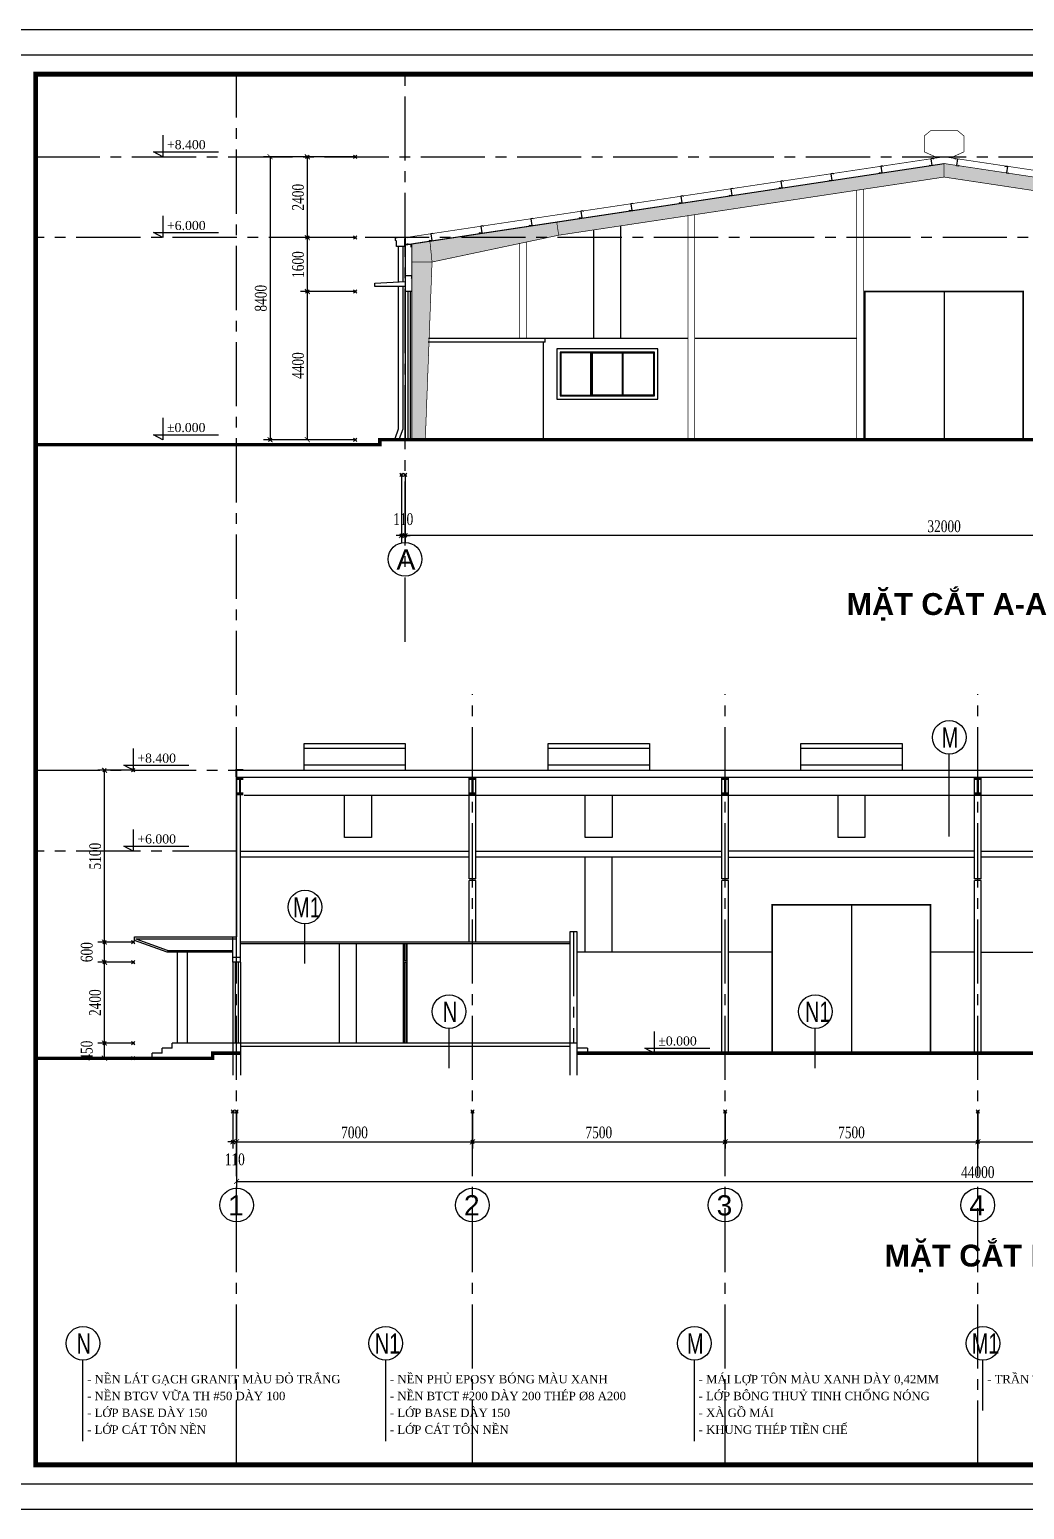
# Model space of a CAD drawing. Extents: x -32628 to 190565, y 82974 to 183560.
# Drawn here: x 100781 to 130309, y 139517 to 183460 of the extents above; entities that cross this region are included whole.
import ezdxf
from ezdxf.enums import TextEntityAlignment as Align

# ---------------------------------------------------------------- set-up
doc = ezdxf.new("R2010")
doc.units = 0
doc.header["$LTSCALE"] = 100
doc.header["$MEASUREMENT"] = 0
doc.header["$PDMODE"] = 35
doc.header["$PDSIZE"] = 50
doc.linetypes.add('CENTER2', pattern=[28.575, 19.05, -3.175, 3.175, -3.175])
doc.layers.get('0').update_dxf_attribs({"linetype": 'CONTINUOUS'})
for name, color, linetype in [('DWGshare.com_BH_DWGshare.com', 137, 'CONTINUOUS'), ('DWGshare.com_CUA_DWGshare.com', 13, 'CONTINUOUS'), ('DWGshare.com_DIM_DWGshare.com', 8, 'CONTINUOUS'), ('DWGshare.com_TEXT_DWGshare.com', 2, 'CONTINUOUS'), ('DWGshare.com_THAY_DWGshare.com', 9, 'CONTINUOUS'), ('DWGshare.com_WALLS_BLINE_DWGshare.com', 251, 'CENTER2'), ('DWGshare.com_WALLS_DWGshare.com', 31, 'CONTINUOUS')]:
    doc.layers.add(name, color=color, linetype=linetype)
doc.layers.add('DWGshare.com_DEFPOINTS_DWGshare.com', color=7, linetype='CONTINUOUS', plot=False)
doc.styles.add('1', font='vntimeh.shx', dxfattribs={"width": 0.75})
doc.styles.add('VHARIAL', font='')
doc.styles.add('VHAVANB', font='')
doc.styles.get('VHARIAL').set_extended_font_data('.VnArialH')
doc.styles.get('VHAVANB').set_extended_font_data('.VnArialH', bold=True)
doc.dimstyles.new('D2-100', dxfattribs={"dimtxt": 350, "dimasz": 150, "dimexe": 200, "dimexo": 0, "dimgap": 100, "dimtad": 1, "dimdec": 0, "dimzin": 0, "dimdsep": 46, "dimtxsty": '1', "dimblk1": 'ARCHTICK', "dimblk2": 'ARCHTICK', "dimsah": 1, "dimcen": 0.09, "dimclrd": 256, "dimclre": 256, "dimclrt": 2, "dimadec": 0, "dimazin": 0, "dimtfac": 1, "dimtdec": 0, "dimtmove": 2, "dimatfit": 3, "dimldrblk": 'ARCHTICK', "dimfxl": 1, "dimtolj": 1, "dimtzin": 0, "dimarcsym": 0})

# ---------------------------------------------------------------- blocks, each defined once
blk = doc.blocks.new('_ARCHTICK')
at = {"color": 0, "linetype": 'ByBlock', "const_width": 0.15}
blk.add_lwpolyline([(-0.5, -0.5), (0.5, 0.5)], dxfattribs=at)
blk = doc.blocks.new('*D42')
at = {"linetype": 'ByBlock', "transparency": 16777216}
for p, q in [((110444, 175682), (108825, 175682)), ((109025, 171282), (109025, 175682)), ((110444, 171282), (108825, 171282))]:
    blk.add_line(p, q, dxfattribs=at)
at = {"layer": 'DWGshare.com_DEFPOINTS_DWGshare.com', "color": 0, "linetype": 'ByBlock', "transparency": 16777216}
for p in [(109025, 175682), (110444, 175682), (110444, 171282)]:
    blk.add_point(p, dxfattribs=at)
at = {"linetype": 'ByBlock', "transparency": 16777216, "xscale": 150, "yscale": 150, "zscale": 150}
for p, rotation in [((109025, 175682), 90), ((109025, 171282), 270)]:
    blk.add_blockref('_ARCHTICK', p, dxfattribs=dict(at, rotation=rotation))
at = {"color": 2, "linetype": 'ByBlock', "transparency": 16777216, "insert": (108750, 173482), "char_height": 350, "attachment_point": 5, "rotation": 90, "style": '1'}
blk.add_mtext('\\A1;4400', dxfattribs=at)
blk = doc.blocks.new('*D43')
at = {"linetype": 'ByBlock', "transparency": 16777216}
for p, q in [((110444, 177282), (108825, 177282)), ((109025, 175682), (109025, 177282))]:
    blk.add_line(p, q, dxfattribs=at)
at = {"layer": 'DWGshare.com_DEFPOINTS_DWGshare.com', "color": 0, "linetype": 'ByBlock', "transparency": 16777216}
for p in [(109025, 177282), (110444, 177282), (110444, 175682)]:
    blk.add_point(p, dxfattribs=at)
at = {"linetype": 'ByBlock', "transparency": 16777216, "xscale": 150, "yscale": 150, "zscale": 150}
for p, rotation in [((109025, 177282), 90), ((109025, 175682), 270)]:
    blk.add_blockref('_ARCHTICK', p, dxfattribs=dict(at, rotation=rotation))
at = {"color": 2, "linetype": 'ByBlock', "transparency": 16777216, "insert": (108750, 176482), "char_height": 350, "attachment_point": 5, "rotation": 90, "style": '1'}
blk.add_mtext('\\A1;1600', dxfattribs=at)
blk = doc.blocks.new('*D44')
at = {"linetype": 'ByBlock', "transparency": 16777216}
for p, q in [((110444, 179682), (108825, 179682)), ((109025, 177282), (109025, 179682))]:
    blk.add_line(p, q, dxfattribs=at)
at = {"layer": 'DWGshare.com_DEFPOINTS_DWGshare.com', "color": 0, "linetype": 'ByBlock', "transparency": 16777216}
for p in [(109025, 179682), (110444, 179682), (110444, 177282)]:
    blk.add_point(p, dxfattribs=at)
at = {"linetype": 'ByBlock', "transparency": 16777216, "xscale": 150, "yscale": 150, "zscale": 150}
for p, rotation in [((109025, 179682), 90), ((109025, 177282), 270)]:
    blk.add_blockref('_ARCHTICK', p, dxfattribs=dict(at, rotation=rotation))
at = {"color": 2, "linetype": 'ByBlock', "transparency": 16777216, "insert": (108750, 178482), "char_height": 350, "attachment_point": 5, "rotation": 90, "style": '1'}
blk.add_mtext('\\A1;2400', dxfattribs=at)
blk = doc.blocks.new('*D45')
at = {"linetype": 'ByBlock', "transparency": 16777216}
for p, q in [((110444, 179682), (107720, 179682)), ((107920, 179682), (107920, 171282)), ((110444, 171282), (107720, 171282))]:
    blk.add_line(p, q, dxfattribs=at)
at = {"layer": 'DWGshare.com_DEFPOINTS_DWGshare.com', "color": 0, "linetype": 'ByBlock', "transparency": 16777216}
for p in [(110444, 179682), (107920, 171282), (110444, 171282)]:
    blk.add_point(p, dxfattribs=at)
at = {"linetype": 'ByBlock', "transparency": 16777216, "xscale": 150, "yscale": 150, "zscale": 150}
for p, rotation in [((107920, 179682), 90), ((107920, 171282), 270)]:
    blk.add_blockref('_ARCHTICK', p, dxfattribs=dict(at, rotation=rotation))
at = {"color": 2, "linetype": 'ByBlock', "transparency": 16777216, "insert": (107645, 175482), "char_height": 350, "attachment_point": 5, "rotation": 90, "style": '1'}
blk.add_mtext('\\A1;8400', dxfattribs=at)
blk = doc.blocks.new('*D49')
at = {"linetype": 'ByBlock', "transparency": 16777216}
for p, q in [((103858, 153365), (102802, 153365)), ((103002, 152915), (103002, 153365)), ((103858, 152915), (102802, 152915))]:
    blk.add_line(p, q, dxfattribs=at)
at = {"layer": 'DWGshare.com_DEFPOINTS_DWGshare.com', "color": 0, "linetype": 'ByBlock', "transparency": 16777216}
for p in [(103002, 153365), (103858, 153365), (103858, 152915)]:
    blk.add_point(p, dxfattribs=at)
at = {"linetype": 'ByBlock', "transparency": 16777216, "xscale": 150, "yscale": 150, "zscale": 150}
for p, rotation in [((103002, 153365), 90), ((103002, 152915), 270)]:
    blk.add_blockref('_ARCHTICK', p, dxfattribs=dict(at, rotation=rotation))
at = {"color": 2, "linetype": 'ByBlock', "transparency": 16777216, "insert": (102477, 153140), "char_height": 350, "attachment_point": 5, "rotation": 90, "style": '1'}
blk.add_mtext('\\A1;450', dxfattribs=at)
blk = doc.blocks.new('*D50')
at = {"linetype": 'ByBlock', "transparency": 16777216}
for p, q in [((103858, 155765), (102802, 155765)), ((103002, 153365), (103002, 155765))]:
    blk.add_line(p, q, dxfattribs=at)
at = {"layer": 'DWGshare.com_DEFPOINTS_DWGshare.com', "color": 0, "linetype": 'ByBlock', "transparency": 16777216}
for p in [(103002, 155765), (103858, 155765), (103858, 153365)]:
    blk.add_point(p, dxfattribs=at)
at = {"linetype": 'ByBlock', "transparency": 16777216, "xscale": 150, "yscale": 150, "zscale": 150}
for p, rotation in [((103002, 155765), 90), ((103002, 153365), 270)]:
    blk.add_blockref('_ARCHTICK', p, dxfattribs=dict(at, rotation=rotation))
at = {"color": 2, "linetype": 'ByBlock', "transparency": 16777216, "insert": (102727, 154565), "char_height": 350, "attachment_point": 5, "rotation": 90, "style": '1'}
blk.add_mtext('\\A1;2400', dxfattribs=at)
blk = doc.blocks.new('*D51')
at = {"linetype": 'ByBlock', "transparency": 16777216}
for p, q in [((103858, 156365), (102802, 156365)), ((103002, 155765), (103002, 156365))]:
    blk.add_line(p, q, dxfattribs=at)
at = {"layer": 'DWGshare.com_DEFPOINTS_DWGshare.com', "color": 0, "linetype": 'ByBlock', "transparency": 16777216}
for p in [(103002, 156365), (103858, 156365), (103858, 155765)]:
    blk.add_point(p, dxfattribs=at)
at = {"linetype": 'ByBlock', "transparency": 16777216, "xscale": 150, "yscale": 150, "zscale": 150}
for p, rotation in [((103002, 156365), 90), ((103002, 155765), 270)]:
    blk.add_blockref('_ARCHTICK', p, dxfattribs=dict(at, rotation=rotation))
at = {"color": 2, "linetype": 'ByBlock', "transparency": 16777216, "insert": (102477, 156065), "char_height": 350, "attachment_point": 5, "rotation": 90, "style": '1'}
blk.add_mtext('\\A1;600', dxfattribs=at)
blk = doc.blocks.new('*D52')
at = {"linetype": 'ByBlock', "transparency": 16777216}
for p, q in [((103858, 161465), (102802, 161465)), ((103002, 156365), (103002, 161465))]:
    blk.add_line(p, q, dxfattribs=at)
at = {"layer": 'DWGshare.com_DEFPOINTS_DWGshare.com', "color": 0, "linetype": 'ByBlock', "transparency": 16777216}
for p in [(103002, 161465), (103858, 161465), (103858, 156365)]:
    blk.add_point(p, dxfattribs=at)
at = {"linetype": 'ByBlock', "transparency": 16777216, "xscale": 150, "yscale": 150, "zscale": 150}
for p, rotation in [((103002, 161465), 90), ((103002, 156365), 270)]:
    blk.add_blockref('_ARCHTICK', p, dxfattribs=dict(at, rotation=rotation))
at = {"color": 2, "linetype": 'ByBlock', "transparency": 16777216, "insert": (102727, 158915), "char_height": 350, "attachment_point": 5, "rotation": 90, "style": '1'}
blk.add_mtext('\\A1;5100', dxfattribs=at)
blk = doc.blocks.new('*D54')
at = {"linetype": 'ByBlock', "transparency": 16777216}
for p, q in [((113926, 151337), (113926, 150235)), ((121426, 151337), (121426, 150235)), ((113926, 150435), (121426, 150435))]:
    blk.add_line(p, q, dxfattribs=at)
at = {"layer": 'DWGshare.com_DEFPOINTS_DWGshare.com', "color": 0, "linetype": 'ByBlock', "transparency": 16777216}
for p in [(113926, 151337), (121426, 151337), (121426, 150435)]:
    blk.add_point(p, dxfattribs=at)
at = {"linetype": 'ByBlock', "transparency": 16777216, "xscale": 150, "yscale": 150, "zscale": 150, "rotation": 180}
blk.add_blockref('_ARCHTICK', (113926, 150435), dxfattribs=at)
at = {"linetype": 'ByBlock', "transparency": 16777216, "xscale": 150, "yscale": 150, "zscale": 150}
blk.add_blockref('_ARCHTICK', (121426, 150435), dxfattribs=at)
at = {"color": 2, "linetype": 'ByBlock', "transparency": 16777216, "insert": (117676, 150710), "char_height": 350, "attachment_point": 5, "style": '1'}
blk.add_mtext('\\A1;7500', dxfattribs=at)
blk = doc.blocks.new('*D53')
at = {"linetype": 'ByBlock', "transparency": 16777216}
for p, q in [((105926, 151438), (105926, 150335)), ((112926, 151438), (112926, 150335)), ((105926, 150535), (112926, 150535))]:
    blk.add_line(p, q, dxfattribs=at)
at = {"layer": 'DWGshare.com_DEFPOINTS_DWGshare.com', "color": 0, "linetype": 'ByBlock', "transparency": 16777216}
for p in [(105926, 151438), (112926, 151438), (112926, 150535)]:
    blk.add_point(p, dxfattribs=at)
at = {"linetype": 'ByBlock', "transparency": 16777216, "xscale": 150, "yscale": 150, "zscale": 150, "rotation": 180}
blk.add_blockref('_ARCHTICK', (105926, 150535), dxfattribs=at)
at = {"linetype": 'ByBlock', "transparency": 16777216, "xscale": 150, "yscale": 150, "zscale": 150}
blk.add_blockref('_ARCHTICK', (112926, 150535), dxfattribs=at)
at = {"color": 2, "linetype": 'ByBlock', "transparency": 16777216, "insert": (109426, 150810), "char_height": 350, "attachment_point": 5, "style": '1'}
blk.add_mtext('\\A1;7000', dxfattribs=at)
blk = doc.blocks.new('*D56')
at = {"linetype": 'ByBlock', "transparency": 16777216}
for p, q in [((128926, 151337), (128926, 150235)), ((136426, 151337), (136426, 150235)), ((128926, 150435), (136426, 150435))]:
    blk.add_line(p, q, dxfattribs=at)
at = {"layer": 'DWGshare.com_DEFPOINTS_DWGshare.com', "color": 0, "linetype": 'ByBlock', "transparency": 16777216}
for p in [(128926, 151337), (136426, 151337), (136426, 150435)]:
    blk.add_point(p, dxfattribs=at)
at = {"linetype": 'ByBlock', "transparency": 16777216, "xscale": 150, "yscale": 150, "zscale": 150, "rotation": 180}
blk.add_blockref('_ARCHTICK', (128926, 150435), dxfattribs=at)
at = {"linetype": 'ByBlock', "transparency": 16777216, "xscale": 150, "yscale": 150, "zscale": 150}
blk.add_blockref('_ARCHTICK', (136426, 150435), dxfattribs=at)
at = {"color": 2, "linetype": 'ByBlock', "transparency": 16777216, "insert": (132676, 150710), "char_height": 350, "attachment_point": 5, "style": '1'}
blk.add_mtext('\\A1;7500', dxfattribs=at)
blk = doc.blocks.new('*D55')
at = {"linetype": 'ByBlock', "transparency": 16777216}
for p, q in [((121426, 151337), (121426, 150235)), ((128926, 151337), (128926, 150235)), ((121426, 150435), (128926, 150435))]:
    blk.add_line(p, q, dxfattribs=at)
at = {"layer": 'DWGshare.com_DEFPOINTS_DWGshare.com', "color": 0, "linetype": 'ByBlock', "transparency": 16777216}
for p in [(121426, 151337), (128926, 151337), (128926, 150435)]:
    blk.add_point(p, dxfattribs=at)
at = {"linetype": 'ByBlock', "transparency": 16777216, "xscale": 150, "yscale": 150, "zscale": 150, "rotation": 180}
blk.add_blockref('_ARCHTICK', (121426, 150435), dxfattribs=at)
at = {"linetype": 'ByBlock', "transparency": 16777216, "xscale": 150, "yscale": 150, "zscale": 150}
blk.add_blockref('_ARCHTICK', (128926, 150435), dxfattribs=at)
at = {"color": 2, "linetype": 'ByBlock', "transparency": 16777216, "insert": (125176, 150710), "char_height": 350, "attachment_point": 5, "style": '1'}
blk.add_mtext('\\A1;7500', dxfattribs=at)
blk = doc.blocks.new('*D144')
at = {"linetype": 'ByBlock', "transparency": 16777216}
for p, q in [((111926, 170240), (111926, 168234)), ((143926, 170240), (143926, 168234)), ((143926, 168434), (111926, 168434))]:
    blk.add_line(p, q, dxfattribs=at)
at = {"layer": 'DWGshare.com_DEFPOINTS_DWGshare.com', "color": 0, "linetype": 'ByBlock', "transparency": 16777216}
for p in [(111926, 170240), (143926, 170240), (111926, 168434)]:
    blk.add_point(p, dxfattribs=at)
at = {"linetype": 'ByBlock', "transparency": 16777216, "xscale": 150, "yscale": 150, "zscale": 150, "rotation": 180}
blk.add_blockref('_ARCHTICK', (111926, 168434), dxfattribs=at)
at = {"linetype": 'ByBlock', "transparency": 16777216, "xscale": 150, "yscale": 150, "zscale": 150}
blk.add_blockref('_ARCHTICK', (143926, 168434), dxfattribs=at)
at = {"color": 2, "linetype": 'ByBlock', "transparency": 16777216, "insert": (127926, 168709), "char_height": 350, "attachment_point": 5, "style": '1'}
blk.add_mtext('\\A1;32000', dxfattribs=at)
blk = doc.blocks.new('*D146')
at = {"linetype": 'ByBlock', "transparency": 16777216}
for p, q in [((111816, 170240), (111816, 168234)), ((111926, 170240), (111926, 168234)), ((111816, 168434), (111666, 168434)), ((111926, 168434), (111816, 168434)), ((111926, 168434), (111816, 168434)), ((111926, 168434), (112076, 168434))]:
    blk.add_line(p, q, dxfattribs=at)
at = {"layer": 'DWGshare.com_DEFPOINTS_DWGshare.com', "color": 0, "linetype": 'ByBlock', "transparency": 16777216}
for p in [(111816, 170240), (111926, 170240), (111816, 168434)]:
    blk.add_point(p, dxfattribs=at)
at = {"linetype": 'ByBlock', "transparency": 16777216, "xscale": 150, "yscale": 150, "zscale": 150}
blk.add_blockref('_ARCHTICK', (111816, 168434), dxfattribs=at)
at = {"linetype": 'ByBlock', "transparency": 16777216, "xscale": 150, "yscale": 150, "zscale": 150, "rotation": 180}
blk.add_blockref('_ARCHTICK', (111926, 168434), dxfattribs=at)
at = {"color": 2, "linetype": 'ByBlock', "transparency": 16777216, "insert": (111871, 168921), "char_height": 350, "attachment_point": 5, "style": '1'}
blk.add_mtext('\\A1;110', dxfattribs=at)
blk = doc.blocks.new('*D147')
at = {"linetype": 'ByBlock', "transparency": 16777216}
for p, q in [((106926, 151337), (106926, 149055)), ((150926, 151337), (150926, 149055)), ((106926, 149255), (150926, 149255))]:
    blk.add_line(p, q, dxfattribs=at)
at = {"layer": 'DWGshare.com_DEFPOINTS_DWGshare.com', "color": 0, "linetype": 'ByBlock', "transparency": 16777216}
for p in [(106926, 151337), (150926, 151337), (150926, 149255)]:
    blk.add_point(p, dxfattribs=at)
at = {"linetype": 'ByBlock', "transparency": 16777216, "xscale": 150, "yscale": 150, "zscale": 150, "rotation": 180}
blk.add_blockref('_ARCHTICK', (106926, 149255), dxfattribs=at)
at = {"linetype": 'ByBlock', "transparency": 16777216, "xscale": 150, "yscale": 150, "zscale": 150}
blk.add_blockref('_ARCHTICK', (150926, 149255), dxfattribs=at)
at = {"color": 2, "linetype": 'ByBlock', "transparency": 16777216, "insert": (128926, 149530), "char_height": 350, "attachment_point": 5, "style": '1'}
blk.add_mtext('\\A1;44000', dxfattribs=at)
blk = doc.blocks.new('*D149')
at = {"linetype": 'ByBlock', "transparency": 16777216}
for p, q in [((106816, 151337), (106816, 150235)), ((106926, 151337), (106926, 150235)), ((106816, 150435), (106666, 150435)), ((106926, 150435), (106816, 150435)), ((106926, 150435), (106816, 150435)), ((106926, 150435), (107076, 150435))]:
    blk.add_line(p, q, dxfattribs=at)
at = {"layer": 'DWGshare.com_DEFPOINTS_DWGshare.com', "color": 0, "linetype": 'ByBlock', "transparency": 16777216}
for p in [(106816, 151337), (106926, 151337), (106816, 150435)]:
    blk.add_point(p, dxfattribs=at)
at = {"linetype": 'ByBlock', "transparency": 16777216, "xscale": 150, "yscale": 150, "zscale": 150}
blk.add_blockref('_ARCHTICK', (106816, 150435), dxfattribs=at)
at = {"linetype": 'ByBlock', "transparency": 16777216, "xscale": 150, "yscale": 150, "zscale": 150, "rotation": 180}
blk.add_blockref('_ARCHTICK', (106926, 150435), dxfattribs=at)
at = {"color": 2, "linetype": 'ByBlock', "transparency": 16777216, "insert": (106871, 149910), "char_height": 350, "attachment_point": 5, "style": '1'}
blk.add_mtext('\\A1;110', dxfattribs=at)

msp = doc.modelspace()

# ---------------------------------------------------------------- hatches: boundary and pattern name
at = {"layer": 'DWGshare.com_BH_DWGshare.com'}
for points in [[(127926.1, 179482.8), (127926.1, 179080.8), (116485.7, 177354.4), (116426.1, 177749.4)], [(127926.1, 179482.8), (127926.1, 179080.8), (139366.5, 177354.4), (139426.1, 177749.4)], [(116426.1, 177749.4), (112662.7, 177182.2), (112726.5, 176558.4), (116485.7, 177354.4)], [(112666.8, 177155.4), (112126.5, 177101.4), (112126.5, 176558.4), (112726.5, 176558.4)], [(112726.5, 176558.4), (112126.5, 176558.4), (112126.5, 171282.4), (112526.5, 171282.4)]]:
    msp.add_hatch(color=256, dxfattribs=at).paths.add_polyline_path(points)

# ---------------------------------------------------------------- linework, layer by layer
at = {"color": 1}
for points, const_width in [([(106926.1, 161220.3), (107126.1, 161220.3)], 90), ([(106926.1, 161220.3), (107126.1, 161220.3)], 27), ([(107026.1, 160770.3), (107026.1, 161220.3)], 67.5), ([(107026.1, 161220.3), (107026.1, 160770.3)], 27), ([(113826.1, 161220.3), (114026.1, 161220.3)], 90), ([(113826.1, 161220.3), (114026.1, 161220.3)], 27), ([(113926.1, 160770.3), (113926.1, 161220.3)], 67.5), ([(113926.1, 161220.3), (113926.1, 160770.3)], 27), ([(121326.1, 161220.3), (121526.1, 161220.3)], 90), ([(121326.1, 161220.3), (121526.1, 161220.3)], 27), ([(121426.1, 160770.3), (121426.1, 161220.3)], 67.5), ([(121426.1, 161220.3), (121426.1, 160770.3)], 27), ([(128826.1, 161220.3), (129026.1, 161220.3)], 90), ([(128826.1, 161220.3), (129026.1, 161220.3)], 27), ([(128926.1, 160770.3), (128926.1, 161220.3)], 67.5), ([(128926.1, 161220.3), (128926.1, 160770.3)], 27), ([(106926.1, 160770.3), (107126.1, 160770.3)], 90), ([(106926.1, 160770.3), (107126.1, 160770.3)], 27), ([(113826.1, 160770.3), (114026.1, 160770.3)], 90), ([(113826.1, 160770.3), (114026.1, 160770.3)], 27), ([(121326.1, 160770.3), (121526.1, 160770.3)], 90), ([(121326.1, 160770.3), (121526.1, 160770.3)], 27), ([(128826.1, 160770.3), (129026.1, 160770.3)], 90), ([(128826.1, 160770.3), (129026.1, 160770.3)], 27)]:
    msp.add_lwpolyline(points, dxfattribs=dict(at, const_width=const_width))
at = {"layer": 'DWGshare.com_BH_DWGshare.com'}
for p, q in [((117467.8, 172582.4), (117467.8, 173882.4)), ((118371.9, 173857.4), (118371.9, 173882.4)), ((118371.9, 172607.4), (118371.9, 172582.4))]:
    msp.add_line(p, q, dxfattribs=at)
for points in [[(116551.1, 172607.4), (117442.8, 172607.4), (117442.8, 173857.4), (116551.1, 173857.4)], [(117492.8, 173857.4), (118371.9, 173857.4), (118371.9, 172607.4), (117492.8, 172607.4)], [(118396.9, 173857.4), (119301.1, 173857.4), (119301.1, 172607.4), (118396.9, 172607.4)]]:
    msp.add_lwpolyline(points, close=True, dxfattribs=at)
msp.add_lwpolyline([(106896.1, 161265.3, 20, 20, 0), (106896.1, 161495.3, 20, 20, 0), (107129.6, 161495.3, 20, 20, 0)], format="xyseb", dxfattribs=at)
at = {"layer": 'DWGshare.com_CUA_DWGshare.com'}
for p, q in [((111926.1, 175682.4), (111926.1, 171282.4)), ((112012.4, 175682.4), (112012.4, 171282.4)), ((112079.2, 175682.4), (112079.2, 171282.4)), ((111871.1, 156315.3), (111871.1, 153365.3)), ((111901.1, 156315.3), (111901.1, 155815.3)), ((111951.1, 156315.3), (111951.1, 155815.3)), ((111981.1, 156315.3), (111981.1, 153365.3)), ((106816.1, 155765.3), (106816.1, 153365.3)), ((106882.9, 155765.3), (106882.9, 153365.3)), ((106969.2, 155765.3), (106969.2, 153365.3)), ((107036.1, 155765.3), (107036.1, 153365.3)), ((111871.1, 155815.3), (111981.1, 155815.3)), ((111871.1, 155765.3), (111981.1, 155765.3)), ((111901.1, 155765.3), (111901.1, 153365.3)), ((111951.1, 155765.3), (111951.1, 153365.3))]:
    msp.add_line(p, q, dxfattribs=at)
at = {"layer": 'DWGshare.com_DEFPOINTS_DWGshare.com'}
msp.add_lwpolyline([(159688.9, 139517.4), (99636.2, 139517.4), (99636.2, 183459.9), (159688.9, 183459.9)], close=True, dxfattribs=at)
at = {"layer": 'DWGshare.com_DIM_DWGshare.com'}
for p, q in [((128078.1, 159503.3), (128078.1, 161944.6)), ((108954.1, 155727), (108954.1, 156904.2)), ((113232.3, 152623.4), (113232.3, 153801.3)), ((124103, 152623.4), (124103, 153801.3)), ((102364.4, 141544.9), (102364.4, 143950.3)), ((111351.7, 141544.9), (111351.7, 143950.3)), ((120516, 141544.9), (120516, 143950.3)), ((129079.7, 142453.3), (129079.7, 143950.3))]:
    msp.add_line(p, q, dxfattribs=at)
at = {"layer": 'DWGshare.com_TEXT_DWGshare.com'}
for points in [[(104738.5, 180327.2), (104738.5, 179682.4), (104456.1, 179830.2), (106392.4, 179830.2)], [(104738.5, 177927.2), (104738.5, 177282.4), (104456.1, 177430.2), (106392.4, 177430.2)], [(104738.5, 171927.2), (104738.5, 171282.4), (104456.1, 171430.2), (106392.4, 171430.2)], [(103858.2, 162110.1), (103858.2, 161465.3), (103575.8, 161613.1), (105512.1, 161613.1)], [(103858.2, 159710.1), (103858.2, 159065.3), (103575.8, 159213.1), (105512.1, 159213.1)], [(119322.3, 153710.1), (119322.3, 153065.3), (119039.9, 153213.1), (120976.2, 153213.1)]]:
    msp.add_lwpolyline(points, dxfattribs=at)
for centre in [(111926.1, 167733.9), (128078.1, 162444.6), (108954.1, 157404.2), (113232.3, 154301.3), (124103, 154301.3), (106926.1, 148554.6), (113926.1, 148554.6), (121426.1, 148554.6), (128926.1, 148554.6), (102364.4, 144450.3), (111351.7, 144450.3), (120516, 144450.3), (129079.7, 144450.3)]:
    msp.add_circle(centre, 500, dxfattribs=at)
at = {"layer": 'DWGshare.com_THAY_DWGshare.com'}
for p, q in [((112126.5, 177101.4), (127926.1, 179482.8)), ((118326.1, 174282.4), (118326.1, 177632.1)), ((117526.1, 174282.4), (117526.1, 177511.4)), ((127926.1, 175682.4), (127926.1, 171282.4)), ((116086.4, 174182.4), (112613.7, 174182.4)), ((116086.4, 174282.4), (112617.4, 174282.4)), ((115326.1, 174282.4), (112640.2, 174282.4)), ((120326.1, 174282.4), (115526.1, 174282.4)), ((116036.4, 171282.4), (116036.4, 174182.4)), ((116086.4, 174182.4), (116086.4, 174282.4)), ((125326.1, 174282.4), (120526.1, 174282.4)), ((111926.1, 162115.3), (108926.1, 162115.3)), ((119176.1, 162115.3), (116176.1, 162115.3)), ((126676.1, 162115.3), (123676.1, 162115.3)), ((111926.1, 161615.3), (108926.1, 161615.3)), ((119176.1, 161615.3), (116176.1, 161615.3)), ((126676.1, 161615.3), (123676.1, 161615.3)), ((106926.1, 161265.3), (150926.1, 161265.3)), ((107146.1, 160725.3), (150726.1, 160725.3)), ((107036.1, 159065.3), (113826.1, 159065.3)), ((113826.1, 158884.3), (107036.1, 158884.3)), ((114026.1, 159065.3), (121326.1, 159065.3)), ((121326.1, 158884.3), (114026.1, 158884.3)), ((117276.1, 156065.3), (117276.1, 158884.3)), ((118076.1, 156065.3), (118076.1, 158884.3)), ((128826.1, 159065.3), (121526.1, 159065.3)), ((121526.1, 158884.3), (128826.1, 158884.3)), ((129026.1, 159065.3), (136326.1, 159065.3)), ((136326.1, 158884.3), (129026.1, 158884.3)), ((125176.1, 157465.3), (125176.1, 153065.3)), ((103941.1, 156465.3), (106926.1, 156465.3)), ((103941.1, 156450.5), (103941.1, 156465.3)), ((104874.8, 156115.3), (103941.1, 156450.5)), ((104874.8, 156115.3), (106816.1, 156115.3)), ((105166.1, 153365.3), (105166.1, 156065.3)), ((105466.1, 153365.3), (105466.1, 156065.3)), ((109981.1, 153365.3), (109981.1, 156315.3)), ((110481.1, 153365.3), (110481.1, 156315.3)), ((121326.1, 156065.3), (117036.1, 156065.3)), ((122826.1, 156065.3), (121526.1, 156065.3)), ((128826.1, 156065.3), (127526.1, 156065.3)), ((129026.1, 156065.3), (150816.1, 156065.3)), ((117336.1, 153215.3), (117036.1, 153215.3)), ((117336.1, 153215.3), (117336.1, 153065.3))]:
    msp.add_line(p, q, dxfattribs=at)
for points in [[(158940.2, 140266.1), (100384.9, 140266.1), (100384.9, 182711.2), (158940.2, 182711.2)], [(116426.1, 172482.4), (119426.1, 172482.4), (119426.1, 173982.4), (116426.1, 173982.4)], [(116526.1, 172582.4), (119326.1, 172582.4), (119326.1, 173882.4), (116526.1, 173882.4)]]:
    msp.add_lwpolyline(points, close=True, dxfattribs=at)
for points, const_width in [([(100961.7, 140843), (100961.7, 182134.3), (158363.3, 182134.3), (158363.3, 140843)], 143.5), ([(125576.1, 175682.4), (130276.1, 175682.4), (130276.1, 171282.4), (125576.1, 171282.4)], 50), ([(122826.1, 157465.3), (127526.1, 157465.3), (127526.1, 153065.3), (122826.1, 153065.3)], 50)]:
    msp.add_lwpolyline(points, close=True, dxfattribs=dict(at, const_width=const_width))
at = {"layer": 'DWGshare.com_THAY_DWGshare.com', "const_width": 20}
for points in [[(127711, 179660.9), (127339.5, 179828.2), (127339.5, 180303.7), (127523.8, 180457.1), (127926.1, 180457.1)], [(128141.1, 179660.9), (128512.7, 179828.2), (128512.7, 180303.7), (128328.4, 180457.1), (127926.1, 180457.1)]]:
    msp.add_lwpolyline(points, dxfattribs=at)
at = {"layer": 'DWGshare.com_THAY_DWGshare.com'}
for points in [[(111903.9, 177249.8), (111903.9, 177015.9), (111675.2, 177015.9), (111675.2, 177180.5), (111637.6, 177197.8), (111637.6, 177281.5), (111692.6, 177281.5)], [(111723.1, 177015.9), (111723.1, 175965.7)], [(111856, 177015.9), (111856, 175972.1)], [(111723.1, 175832.1), (111723.1, 171598.2), (111623.9, 171307)], [(111856, 175832.1), (111856, 171598.2), (111750.5, 171307)], [(108926.1, 161465.3), (108926.1, 162265.3), (111926.1, 162265.3), (111926.1, 161465.3)], [(116176.1, 161465.3), (116176.1, 162265.3), (119176.1, 162265.3), (119176.1, 161465.3)], [(123676.1, 161465.3), (123676.1, 162265.3), (126676.1, 162265.3), (126676.1, 161465.3)], [(110926.1, 160725.3), (110926.1, 159465.3), (110126.1, 159465.3), (110126.1, 160725.3)], [(118076.1, 160725.3), (118076.1, 159465.3), (117276.1, 159465.3), (117276.1, 160725.3)], [(125576.1, 160725.3), (125576.1, 159465.3), (124776.1, 159465.3), (124776.1, 160725.3)]]:
    msp.add_lwpolyline(points, dxfattribs=at)
at = {"layer": 'DWGshare.com_WALLS_BLINE_DWGshare.com'}
for p, q in [((106926.1, 140843), (106926.1, 182134.3)), ((111926.1, 165281.6), (111926.1, 182134.3)), ((100961.7, 179682.4), (158363.3, 179682.4)), ((158363.3, 177282.4), (100961.7, 177282.4)), ((113926.1, 140843), (113926.1, 163723.4)), ((121426.1, 140843), (121426.1, 163723.4)), ((128926.1, 140843), (128926.1, 163723.4)), ((100961.7, 161465.3), (158363.3, 161465.3)), ((106926.1, 159065.3), (100961.7, 159065.3)), ((116926.1, 156665.3), (116926.1, 153365.3))]:
    msp.add_line(p, q, dxfattribs=at)
at = {"layer": 'DWGshare.com_WALLS_DWGshare.com'}
for p, q in [((111926.1, 177282.3), (111926.1, 175682.4)), ((112126.5, 175682.4), (111926.1, 175682.4)), ((106926.1, 161465.3), (150926.1, 161465.3)), ((106926.1, 156515.3), (106926.1, 161465.3)), ((106926.1, 161465.3), (106926.1, 156515.3)), ((107036.1, 155765.3), (107036.1, 161265.3)), ((113826.1, 158241.3), (113826.1, 161265.3)), ((114026.1, 158241.3), (114026.1, 161265.3)), ((121326.1, 158241.3), (121326.1, 161265.3)), ((121526.1, 158241.3), (121526.1, 161265.3)), ((128826.1, 158241.3), (128826.1, 161265.3)), ((129026.1, 158241.3), (129026.1, 161265.3)), ((114026.1, 158241.3), (113826.1, 158241.3)), ((121526.1, 158241.3), (121326.1, 158241.3)), ((129026.1, 158241.3), (128826.1, 158241.3)), ((114026.1, 158191.3), (113826.1, 158191.3)), ((113826.1, 156365.3), (113826.1, 158191.3)), ((114026.1, 156365.3), (114026.1, 158191.3)), ((121326.1, 153065.3), (121326.1, 158191.3)), ((121526.1, 158191.3), (121326.1, 158191.3)), ((121526.1, 153065.3), (121526.1, 158191.3)), ((128826.1, 153065.3), (128826.1, 158191.3)), ((129026.1, 158191.3), (128826.1, 158191.3)), ((129026.1, 153065.3), (129026.1, 158191.3)), ((106816.1, 155765.3), (106816.1, 156515.3)), ((106816.1, 156515.3), (106926.1, 156515.3)), ((116816.1, 156665.3), (116816.1, 152412.3)), ((117036.1, 156665.3), (116816.1, 156665.3)), ((117036.1, 152412.3), (117036.1, 156665.3)), ((116816.1, 156365.3), (107036.1, 156365.3)), ((116816.1, 156315.3), (107036.1, 156315.3)), ((107036.1, 155905.3), (106816.1, 155905.3)), ((107036.1, 155765.3), (106816.1, 155765.3)), ((117036.1, 153365.3), (105016.1, 153365.3)), ((105016.1, 153215.3), (105016.1, 153365.3)), ((106816.1, 153365.3), (106816.1, 152412.3)), ((107036.1, 153365.3), (107036.1, 152412.3)), ((104416.1, 152915.3), (104416.1, 153065.3)), ((104716.1, 153065.3), (104416.1, 153065.3)), ((104716.1, 153065.3), (104716.1, 153215.3)), ((105016.1, 153215.3), (104716.1, 153215.3)), ((116816.1, 153265.3), (107036.1, 153265.3))]:
    msp.add_line(p, q, dxfattribs=at)
for points, const_width in [([(111926.1, 177282.4), (127926.1, 179682.4)], 20), ([(143926.1, 177282.4), (127926.1, 179682.4)], 20), ([(125526.1, 178718.6), (125526.1, 171282.4), (125326.1, 171282.4), (125326.1, 178688.4)], 20), ([(120526.1, 177964.1), (120526.1, 171282.4), (120326.1, 171282.4), (120326.1, 177933.9)], 20), ([(115326.1, 174282.4), (115326.1, 177108.9)], 20), ([(115526.1, 177151.2), (115526.1, 174282.4)], 20), ([(111176.1, 171282.4), (111176.1, 171132.4), (100961.7, 171132.4)], 100), ([(144576.1, 171282.4), (111126.1, 171282.4)], 100), ([(107036.1, 153065.3), (106216.1, 153065.3), (106216.1, 152915.3), (100961.7, 152915.3)], 100), ([(158363.3, 152915.3), (151636.1, 152915.3), (151636.1, 153065.3), (117036.1, 153065.3)], 100)]:
    msp.add_lwpolyline(points, dxfattribs=dict(at, const_width=const_width))
at = {"layer": 'DWGshare.com_WALLS_DWGshare.com', "const_width": 20}
for points in [[(127926.1, 179482.8), (127926.1, 179080.8), (116485.7, 177354.4), (116426.1, 177749.4)], [(127926.1, 179482.8), (127926.1, 179080.8), (139366.5, 177354.4), (139426.1, 177749.4)], [(116426.1, 177749.4), (112662.7, 177182.2), (112726.5, 176558.4), (116485.7, 177354.4)], [(112662.7, 177182.2), (112126.5, 177101.4), (112126.5, 176558.4), (112726.5, 176558.4)], [(112126.5, 176558.4), (112126.5, 171282.4), (112526.5, 171282.4), (112726.5, 176558.4)]]:
    msp.add_lwpolyline(points, close=True, dxfattribs=at)
at = {"layer": 'DWGshare.com_WALLS_DWGshare.com'}
for points in [[(126125, 179394.3), (126104.8, 179409.2), (126045.5, 179400.3), (126075.2, 179202.5), (126015.8, 179193.6), (125995.7, 179208.5)], [(127608.4, 179616.8), (127588.3, 179631.7), (127528.9, 179622.8), (127558.6, 179425), (127499.2, 179416.1), (127479.1, 179431)], [(128243.8, 179616.8), (128263.9, 179631.7), (128323.3, 179622.8), (128293.6, 179425), (128352.9, 179416.1), (128373, 179431)], [(129727.2, 179394.3), (129747.3, 179409.2), (129806.7, 179400.3), (129777, 179202.5), (129836.3, 179193.6), (129856.4, 179208.5)], [(123158.1, 178949.3), (123138, 178964.2), (123078.7, 178955.3), (123108.4, 178757.5), (123049, 178748.6), (123028.9, 178763.4)], [(124641.5, 179171.8), (124621.4, 179186.7), (124562.1, 179177.8), (124591.8, 178980), (124532.4, 178971.1), (124512.3, 178985.9)], [(120191.3, 178504.3), (120171.2, 178519.1), (120111.9, 178510.2), (120141.6, 178312.5), (120082.2, 178303.6), (120062.1, 178318.4)], [(121674.7, 178726.8), (121654.6, 178741.7), (121595.3, 178732.8), (121625, 178535), (121565.6, 178526.1), (121545.5, 178540.9)], [(117224.5, 178059.3), (117204.4, 178074.1), (117145.1, 178065.2), (117174.7, 177867.4), (117115.4, 177858.5), (117095.3, 177873.4)], [(118707.9, 178281.8), (118687.8, 178296.6), (118628.5, 178287.7), (118658.2, 178089.9), (118598.8, 178081), (118578.7, 178095.9)], [(114257.7, 177614.2), (114237.6, 177629.1), (114178.3, 177620.2), (114207.9, 177422.4), (114148.6, 177413.5), (114128.5, 177428.4)], [(115741.1, 177836.8), (115721, 177851.6), (115661.7, 177842.7), (115691.3, 177644.9), (115632, 177636), (115611.9, 177650.9)], [(112008.7, 177272), (112000.6, 177289.8), (111926.5, 177282.4), (111926.5, 177082.4), (112011.5, 177082.4), (112011.5, 177107.4)], [(112774.3, 177391.7), (112754.2, 177406.6), (112694.9, 177397.7), (112724.5, 177199.9), (112665.2, 177191), (112645.1, 177205.9)], [(112111.1, 176998.5), (112111.1, 177073.8), (111926.1, 177073.8), (111926.1, 176998.5)], [(112108.8, 176067.2), (112126.5, 176084.9), (112126.5, 176144.9), (111926.5, 176144.9), (111926.5, 176204.9), (111944.1, 176222.6)], [(111926.1, 175832.1), (111026.1, 175832.1), (111026.1, 175932.1), (111926.1, 175975.4)], [(106816.1, 156065.3), (104866.1, 156065.3), (103891.1, 156415.3), (103891.1, 156515.3), (106926.1, 156515.3)]]:
    msp.add_lwpolyline(points, dxfattribs=at)

# ---------------------------------------------------------------- texts
at = {"layer": 'DWGshare.com_TEXT_DWGshare.com'}
for s, height, style, p in [('+8.400', 270.03, '1', (104858.8, 179908.7)), ('+6.000', 270.03, '1', (104858.8, 177508.7)), ('%%p0.000', 270.03, '1', (104858.8, 171508.7)), ('a', 600, 'VHARIAL', (111672.7, 167426.2)), ('+8.400', 270.03, '1', (103978.5, 161691.6)), ('+6.000', 270.03, '1', (103978.5, 159291.6)), ('%%p0.000', 270.03, '1', (119442.6, 153291.6)), ('1', 600, 'VHARIAL', (106672.7, 148246.8)), ('2', 600, 'VHARIAL', (113672.7, 148246.8)), ('3', 600, 'VHARIAL', (121172.7, 148246.8)), ('4', 600, 'VHARIAL', (128672.7, 148246.8)), ('- nÒn l¸t g¹ch granit mµu ®á tr¾ng', 250, '1', (102489.3, 143260.7)), ('- nÒn phñ eposy bãng mµu xanh', 250, '1', (111476.5, 143260.7)), ('- m¸i lîp t«n mµu xanh dµy 0,42mm', 250, '1', (120640.8, 143260.7)), ('- trÇn th¹ch cao khung nh«m 600x600', 250, '1', (129204.6, 143260.7)), ('- nÒn btgv v÷a th #50 dµy 100', 250, '1', (102489.3, 142760.7)), ('- nÒn btct #200 dµy 200 thÐp %%c8 a200', 250, '1', (111476.5, 142760.7)), ('- líp b«ng thuû tinh chèng nãng', 250, '1', (120640.8, 142760.7)), ('- líp base dµy 150', 250, '1', (102489.3, 142260.7)), ('- líp base dµy 150', 250, '1', (111476.5, 142260.7)), ('- xµ gå m¸i', 250, '1', (120640.8, 142260.7)), ('- líp c¸t t«n nÒn', 250, '1', (102489.3, 141760.7)), ('- líp c¸t t«n nÒn', 250, '1', (111476.5, 141760.7)), ('- khung thÐp tiÒn chÕ', 250, '1', (120640.8, 141760.7))]:
    msp.add_text(s, height=height, dxfattribs=dict(at, style=style)).set_placement(p)
at = {"layer": 'DWGshare.com_TEXT_DWGshare.com', "style": 'VHAVANB'}
for s, p in [('mÆt c¾t a-a', (128006.2, 166415.7)), ('mÆt c¾t b-b', (129132, 147068))]:
    msp.add_text(s, height=650, dxfattribs=at).set_placement(p, align=Align.MIDDLE)
at = {"layer": 'DWGshare.com_TEXT_DWGshare.com', "style": 'VHARIAL', "width": 0.704532}
for s, p in [('m', (127853.1, 162136.9)), ('m1', (108602.8, 157096.5)), ('n', (113045.1, 153993.6)), ('n1', (123796.9, 153993.6)), ('n', (102177.2, 144142.5)), ('n1', (111026.5, 144142.5)), ('m', (120290.9, 144142.5)), ('m1', (128745.2, 144142.5))]:
    msp.add_text(s, height=600, dxfattribs=at).set_placement(p)

# ---------------------------------------------------------------- dimensions: what is measured, and where the dimension line sits
at = {"layer": 'DWGshare.com_DIM_DWGshare.com'}
for base, p1, p2, picture, middle in [((107920.2, 171282.4), (110443.5, 179682.4), (110443.5, 171282.4), '*D45', (107645.2, 175482.4)), ((109025.3, 175682.4), (110443.5, 171282.4), (110443.5, 175682.4), '*D42', (108750.3, 173482.4)), ((103001.5, 153365.3), (103858.2, 152915.3), (103858.2, 153365.3), '*D49', (102476.5, 153140.3))]:
    dim = msp.add_linear_dim(base=base, p1=p1, p2=p2, angle=90, dimstyle='D2-100', dxfattribs=at)
    dim.commit()
    dim.dimension.update_dxf_attribs({"geometry": picture, "text_midpoint": middle})
for base, p1, p2, picture, middle in [((109025.3, 179682.4), (110443.5, 177282.4), (110443.5, 179682.4), '*D44', (108750.3, 178482.4)), ((109025.3, 177282.4), (110443.5, 175682.4), (110443.5, 177282.4), '*D43', (108750.3, 176482.4)), ((103001.5, 161465.3), (103858.2, 156365.3), (103858.2, 161465.3), '*D52', (102726.5, 158915.3)), ((103001.5, 156365.3), (103858.2, 155765.3), (103858.2, 156365.3), '*D51', (102476.5, 156065.3)), ((103001.5, 155765.3), (103858.2, 153365.3), (103858.2, 155765.3), '*D50', (102726.5, 154565.3))]:
    dim = msp.add_linear_dim(base=base, p1=p1, p2=p2, angle=90, dimstyle='D2-100', override={"dimse1": 1}, dxfattribs=at)
    dim.commit()
    dim.dimension.update_dxf_attribs({"geometry": picture, "text_midpoint": middle})
dim = msp.add_linear_dim(base=(111816.1, 168433.9), p1=(111926.1, 170239.5), p2=(111816.1, 170239.5), dimstyle='D2-100', dxfattribs=at)
dim.commit()
dim.dimension.update_dxf_attribs({"geometry": '*D146', "text_midpoint": (111871.1, 168920.9), "dimtype": 160})
for base, p1, p2, picture, middle in [((111926.1, 168433.9), (143926.1, 170239.5), (111926.1, 170239.5), '*D144', (127926.1, 168708.9)), ((106816.1, 150434.7), (106926.1, 151337.5), (106816.1, 151337.5), '*D149', (106871.1, 149909.7)), ((150926.1, 149254.6), (106926.1, 151337.5), (150926.1, 151337.5), '*D147', (128926.1, 149529.6)), ((121426.1, 150434.7), (113926.1, 151337.5), (121426.1, 151337.5), '*D54', (117676.1, 150709.7)), ((128926.1, 150434.7), (121426.1, 151337.5), (128926.1, 151337.5), '*D55', (125176.1, 150709.7)), ((136426.1, 150434.7), (128926.1, 151337.5), (136426.1, 151337.5), '*D56', (132676.1, 150709.7))]:
    dim = msp.add_linear_dim(base=base, p1=p1, p2=p2, dimstyle='D2-100', dxfattribs=at)
    dim.commit()
    dim.dimension.update_dxf_attribs({"geometry": picture, "text_midpoint": middle})
dim = msp.add_linear_dim(base=(113926.1, 150434.7), p1=(106926.1, 151337.5), p2=(113926.1, 151337.5), dimstyle='D2-100', dxfattribs=at)
dim.commit()
dim.dimension.update_dxf_attribs({"geometry": '*D53', "text_midpoint": (110426.1, 150709.7), "insert": (1000, -100.6)})

doc.saveas('drawing.dxf')
